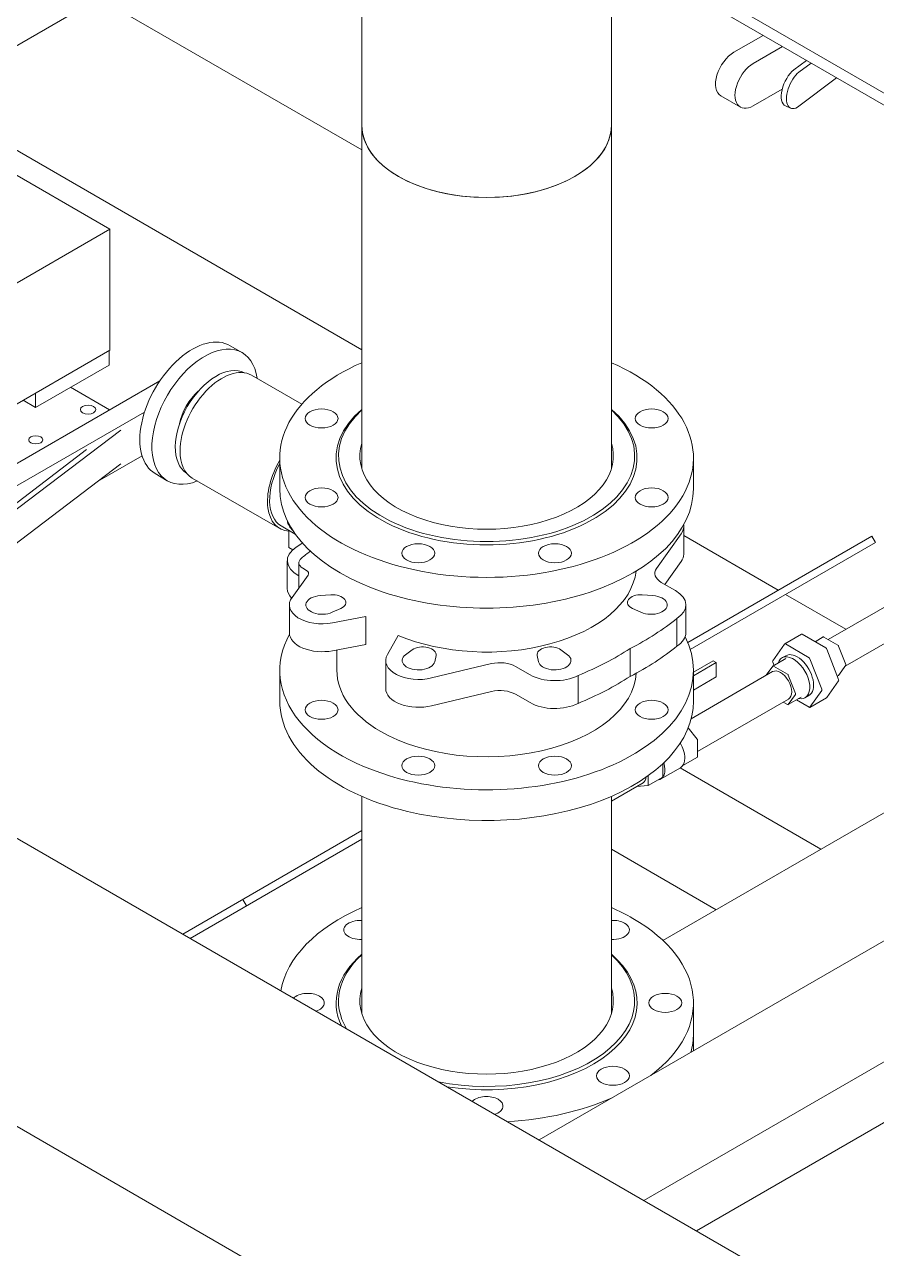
# Model space of a CAD drawing. Header units: millimetres. Extents: x -312439 to 477422, y -331570 to 212570.
# Drawn here: x 399860 to 400212, y 106856 to 107362 of the extents above; entities that cross this region are included whole.
import ezdxf

# ---------------------------------------------------------------- set-up
doc = ezdxf.new("R2010")
doc.units = ezdxf.units.MM

msp = doc.modelspace()

# ---------------------------------------------------------------- linework, layer by layer
at = {"color": 0, "linetype": 'Continuous', "lineweight": 0, "extrusion": (0, 0.816497, 0.57735)}
for p, q in [((396734.042, 109342.828), (401489.123, 106597.48)), ((400454.683, 107189.72), (399929.822, 107492.749)), ((399999.067, 107435.105), (399573.059, 107189.149)), ((399999.067, 107309.803), (399890.552, 107372.454)), ((399819.062, 107331.179), (399999.067, 107227.253)), ((400513.612, 107155.698), (400072.305, 106900.909)), ((400556.919, 107130.695), (400115.612, 106875.906)), ((400578.572, 107118.193), (400137.265, 106863.405)), ((400123.465, 106983.292), (400311.202, 107091.682)), ((400130.515, 107054.563), (400188.712, 107020.963))]:
    msp.add_line(p, q, dxfattribs=at)
at = {"color": 5, "linetype": 'Continuous', "lineweight": 0, "extrusion": (0, 0.816497, 0.57735)}
for p, q in [((398870.916, 107475.511), (400615.02, 106468.552)), ((399999.067, 107178.009), (399999.067, 107452.771)), ((400102.142, 107178.009), (400102.142, 107393.26)), ((400164.828, 107357.069), (400152.768, 107350.106)), ((400160.784, 107345.478), (400172.844, 107352.44)), ((399298.301, 107347.781), (400278.689, 106781.754)), ((400182.717, 107346.74), (400177.504, 107342.777)), ((400179.651, 107341.835), (400184.641, 107345.63)), ((400195.107, 107339.587), (400179.651, 107327.834)), ((400172.729, 107334.872), (400160.784, 107327.975)), ((400147.409, 107332.073), (400155.425, 107327.445)), ((399810.098, 107326.004), (399894.937, 107277.022)), ((400174.062, 107327.923), (400176.209, 107326.982)), ((399894.937, 107277.022), (399729.518, 107181.518)), ((399894.937, 107277.022), (399894.937, 107227.016)), ((399949.71, 107225.964), (399944.703, 107228.906)), ((399894.937, 107227.016), (399729.518, 107131.512)), ((399894.638, 107220.888), (399894.638, 107226.843)), ((399894.638, 107220.888), (399864.323, 107203.386)), ((399915.669, 107214.467), (399802.719, 107149.255)), ((399974.269, 107204.714), (399953.536, 107216.685)), ((399864.323, 107203.386), (399864.323, 107209.341)), ((399894.832, 107202.437), (399878.755, 107211.719)), ((399864.323, 107203.386), (399859.166, 107206.364)), ((399810.736, 107144.627), (399909.295, 107201.53)), ((399829.603, 107140.985), (399899.445, 107194.093)), ((399885.385, 107185.976), (399827.456, 107141.926)), ((399908.274, 107183.439), (399889.883, 107172.821)), ((399899.445, 107180.091), (399829.603, 107126.983)), ((399965.168, 107169.859), (399965.168, 107182.561)), ((400136.041, 107169.859), (400136.041, 107182.561)), ((399918.686, 107173.158), (399913.679, 107176.1)), ((399965.167, 107153.394), (399929.038, 107174.253)), ((399965.779, 107154.454), (399971.585, 107151.102)), ((399968.971, 107152.612), (399968.971, 107145.522)), ((400132.06, 107142.841), (400132.06, 107154.343)), ((400130.94, 107151.227), (400120.756, 107136.956)), ((400132.06, 107150.469), (400171.068, 107127.948)), ((400209.728, 107150.269), (400133.681, 107106.363)), ((400134.737, 107103.436), (400211.259, 107147.617)), ((400211.259, 107147.617), (400209.728, 107150.269)), ((399968.971, 107145.522), (399970.578, 107144.594)), ((399968.285, 107128.592), (399968.285, 107140.093)), ((399973.037, 107128.862), (399973.037, 107139.256)), ((400130.94, 107139.726), (400124.235, 107130.33)), ((400247.173, 107139.575), (400191.696, 107107.546)), ((399970.269, 107124.983), (399976.847, 107134.2)), ((399976.181, 107136.123), (399974.652, 107137.006)), ((400122.754, 107131.185), (400128.699, 107127.753)), ((400253.695, 107128.278), (400198.685, 107096.518)), ((399981.88, 107125.727), (399986.273, 107126.04)), ((400114.935, 107126.04), (400119.329, 107125.727)), ((400174.13, 107126.18), (400199.051, 107111.792)), ((399969.148, 107110.366), (399969.148, 107121.867)), ((399990.339, 107120.373), (399986.849, 107118.801)), ((400114.359, 107118.801), (400110.869, 107120.373)), ((400132.922, 107110.366), (400132.922, 107121.867)), ((400000.65, 107117.042), (399986.95, 107114.434)), ((400000.65, 107105.541), (400000.65, 107117.042)), ((400129.229, 107104.802), (400129.229, 107116.304)), ((400009.605, 107101.354), (400014.122, 107109.264)), ((400180.7, 107109.761), (400173.771, 107105.761)), ((400180.978, 107109.734), (400190.775, 107104.077)), ((400189.64, 107108.628), (400186.267, 107106.68)), ((400189.861, 107108.606), (400195.75, 107105.205)), ((399986.95, 107102.933), (400000.65, 107105.541)), ((399988.747, 107094.849), (399988.747, 107103.275)), ((400017.168, 107101.296), (400019.892, 107103.311)), ((400081.317, 107103.311), (400084.041, 107101.296)), ((400109.935, 107092.349), (400109.935, 107103.851)), ((400168.81, 107098.734), (400173.708, 107105.703)), ((400174.049, 107105.733), (400183.846, 107100.077)), ((400191.116, 107103.654), (400196.014, 107091.028)), ((400196.021, 107104.868), (400198.966, 107097.279)), ((400008.923, 107087.402), (400008.923, 107098.903)), ((400052.594, 107097.603), (400027.876, 107091.723)), ((400029.708, 107100.963), (400029.166, 107098.427)), ((400072.043, 107098.427), (400071.501, 107100.963)), ((400144.184, 107098.787), (400136.041, 107094.085)), ((400145.462, 107098.049), (400136.041, 107092.61)), ((400145.462, 107098.049), (400144.184, 107098.787)), ((400145.462, 107092.148), (400145.462, 107098.049)), ((400169.342, 107096.909), (400168.81, 107098.28)), ((400174.209, 107099.719), (400168.852, 107096.626)), ((400172.622, 107099.979), (400174.194, 107100.887)), ((400184.187, 107099.653), (400189.085, 107087.028)), ((400198.966, 107096.917), (400196.021, 107092.728)), ((399965.168, 107094.849), (399965.168, 107082.148)), ((400068.534, 107093.017), (400062.59, 107096.449)), ((400088.365, 107081.21), (400088.365, 107092.711)), ((400168.757, 107094.302), (400135.107, 107074.874)), ((400136.041, 107094.849), (400136.041, 107082.148)), ((400145.462, 107092.148), (400136.041, 107086.709)), ((400166.139, 107092.79), (400168.803, 107096.58)), ((400169.074, 107096.604), (400174.963, 107093.204)), ((400175.234, 107092.867), (400178.179, 107085.277)), ((400195.972, 107092.682), (400195.482, 107092.399)), ((400196.014, 107090.574), (400191.116, 107083.605)), ((400052.594, 107086.101), (400027.876, 107080.222)), ((400068.534, 107081.516), (400062.59, 107084.948)), ((400175.28, 107083.004), (400137.753, 107061.339)), ((400174.963, 107080.702), (400173.128, 107081.762)), ((400180.541, 107083.773), (400175.184, 107080.68)), ((400178.179, 107084.916), (400175.234, 107080.726)), ((400183.846, 107079.574), (400178.557, 107082.628)), ((400182.129, 107083.512), (400183.701, 107084.42)), ((400191.053, 107083.547), (400184.124, 107079.547)), ((400189.085, 107086.574), (400184.187, 107079.605)), ((400137.597, 107066.423), (400133.86, 107071.072)), ((400137.753, 107059.219), (400137.753, 107066.02)), ((400131.628, 107055.533), (400137.662, 107059.017)), ((400117.399, 107047.468), (400117.399, 107051.391)), ((400122.435, 107049.897), (400130.663, 107054.648)), ((400123.462, 107050.968), (400123.462, 107056.385)), ((400115.247, 107048.345), (400102.142, 107040.778)), ((400112.629, 107046.833), (400117.243, 107047.245)), ((400117.308, 107047.265), (400123.371, 107050.766)), ((399999.067, 106952.981), (399999.067, 107042.806)), ((400102.142, 106952.981), (400102.142, 107042.806)), ((399999.067, 107028.643), (399925.065, 106985.918)), ((399928.128, 106984.15), (399999.067, 107025.107)), ((400145.406, 106995.96), (400102.142, 107020.938)), ((399951.419, 106997.598), (399949.888, 107000.25)), ((400136.041, 106957.532), (400136.041, 106937.707))]:
    msp.add_line(p, q, dxfattribs=at)
at = {"color": 5, "linetype": 'Continuous', "lineweight": 0}
for centre, major_axis, ratio, start_param, end_param in [((400152.768, 107341.355), (-5.359, -9.282), 0.5773503, 3.9269908, 6.2831853), ((400160.784, 107336.727), (-5.359, -9.282), 0.5773503, 3.9269908, 7.0685835), ((400177.504, 107335.776), (-3.442, -7.853), 0.493747, 3.867644, 6.2831853), ((400179.651, 107334.835), (3.442, 7.853), 0.493747, 0.7260513, 3.867644), ((400050.604, 107319.878), (51.538, 0), 0.5773503, 3.1415927, 6.2831853), ((400050.604, 107319.878), (-51.538, 0), 0.5773503, 0, 3.1415927), ((399929.191, 107202.503), (15.512, 26.403), 0.5823607, 0, 3.1415927), ((399934.198, 107199.561), (15.512, 26.403), 0.5823607, 5.6441249, 10.0726691), ((399938.918, 107196.836), (-11.962, -20.719), 0.5773503, 3.1652728, 6.2595051), ((399941.287, 107195.469), (12.249, 21.216), 0.5773503, 0, 2.3561945), ((400050.604, 107182.561), (85.437, 0), 0.5773503, 2.2183358, 7.2064421), ((399934.198, 107199.561), (7.656, 13.26), 0.5773503, 1.0365396, 2.1050531), ((400050.604, 107182.561), (62.164, 0), 0.5773503, 2.548228, 6.8765499), ((400050.604, 107183.361), (-61.184, 0), 0.5773503, 5.7140037, 9.9939595), ((400050.604, 107183.361), (-52.364, 0), 0.5773503, 6.105246, 9.6027173), ((399941.287, 107195.469), (12.249, 21.216), 0.5773503, 2.3561945, 3.1415927), ((399977.416, 107174.61), (11.637, 20.155), 0.5773503, 1.6248603, 3.1415927), ((399977.416, 107174.61), (12.249, 21.216), 0.5773503, 1.570744, 3.4177719), ((400050.604, 107169.859), (-85.437, 0), 0.5773503, 0, 3.1415927), ((399982.69, 107157.095), (-14.405, 0), 0.5773503, 0.0592775, 0.5701311), ((400118.504, 107154.343), (13.556, 0), 0.5773503, 5.8737687, 6.3559681), ((400175.328, 107051.844), (-260.291, 0), 0.5773503, 5.5936799, 5.6090261), ((399982.69, 107140.093), (-14.405, 0), 0.5773503, 5.5507149, 7.1196252), ((400185.327, 107054.876), (-258.723, 0), 0.5773503, 5.6433419, 5.6673391), ((400118.504, 107142.841), (13.556, 0), 0.5773503, 5.8737687, 6.2831853), ((399978.55, 107139.256), (-5.512, 0), 0.5773503, 5.6411446, 7.0685835), ((399974.015, 107134.873), (3.062, 0), 0.5773503, 5.8923976, 7.0685835), ((400050.604, 107138.105), (61.857, 0), 0.5773503, 4.0816104, 6.2172753), ((400129.25, 107134.936), (-9.187, 0), 0.5773503, 5.8923976, 7.0685835), ((399982.69, 107128.592), (-14.405, 0), 0.5773503, 0, 0.4962001), ((400118.504, 107121.867), (14.418, 0), 0.5773503, 5.5512125, 7.0685835), ((399982.705, 107121.867), (-13.556, 0), 0.5773503, 5.8737687, 8.1724889), ((399982.705, 107121.867), (-6.737, 0), 0.5773503, 4.8351545, 8.5166127), ((399986.948, 107122.882), (5.512, 0), 0.5773503, 5.3750201, 7.9767471), ((400114.26, 107122.882), (-5.512, 0), 0.5773503, 4.5896219, 7.191349), ((400118.504, 107121.867), (6.737, 0), 0.5773503, 4.0497563, 7.7312146), ((400023.032, 107159.941), (130.347, 0), 0.5773503, 5.4421677, 5.6646456), ((400050.604, 107094.849), (-85.437, 0), 0.5773503, 5.9753277, 7.4612826), ((399982.705, 107110.366), (-13.556, 0), 0.5773503, 0, 1.8893036), ((400050.604, 107094.849), (-85.437, 0), 0.5773503, 1.1780972, 3.4255664), ((400118.504, 107110.366), (14.418, 0), 0.5773503, 5.5512125, 6.2831853), ((400180.978, 107109.279), (-0.278, 0.482), 0.5773503, 5.4977871, 6.2831853), ((400189.861, 107108.244), (-0.221, 0.383), 0.5773503, 5.4977871, 6.2831853), ((400024.237, 107101.353), (5.512, 0), 0.5773503, 6.1604182, 8.7621453), ((400076.971, 107101.353), (5.512, 0), 0.5773503, 0.6626311, 3.2643581), ((400012.784, 107154.024), (-130.347, 0), 0.5773503, 2.1893361, 2.411814), ((400023.032, 107148.439), (130.347, 0), 0.5773503, 5.4421677, 5.6646456), ((400174.049, 107105.279), (-0.278, 0.482), 0.5773503, 5.4977871, 6.5449847), ((400178.947, 107092.654), (4.754, -8.234), 0.5773503, 0, 3.1415927), ((400190.775, 107103.623), (0.278, -0.482), 0.5773503, 1.3089969, 2.3561945), ((400195.75, 107104.844), (0.221, -0.383), 0.5773503, 1.3089969, 2.3561945), ((400022.479, 107098.903), (-13.556, 0), 0.5773503, 5.964678, 8.2633982), ((400022.479, 107098.903), (-6.737, 0), 0.5773503, 5.6205526, 9.3020109), ((400056.094, 107092.699), (-9.187, 0), 0.5773503, 3.9269908, 5.1031767), ((400078.729, 107098.903), (-6.737, 0), 0.5773503, 0.1227655, 3.8042237), ((400169.15, 107098.31), (-0.278, 0.482), 0.5773503, 0.2617994, 1.3089969), ((400177.375, 107091.746), (4.754, -8.234), 0.5773503, 5.8158119, 9.8921514), ((400183.846, 107099.623), (0.278, -0.482), 0.5773503, 1.3089969, 2.3561945), ((400198.695, 107097.254), (0.221, -0.383), 0.5773503, 0.2617994, 1.3089969), ((400050.604, 107094.849), (61.857, 0), 0.5773503, 3.1415927, 3.9269908), ((400050.604, 107094.849), (61.857, 0), 0.5773503, 3.9269908, 6.2501807), ((400078.729, 107098.903), (-14.418, 0), 0.5773503, 0.7853982, 2.3027692), ((400012.784, 107142.523), (-130.347, 0), 0.5773503, 2.1893361, 2.411814), ((400172.018, 107088.653), (-3.261, 5.649), 0.5773503, 3.1415927, 6.2831853), ((400169.074, 107096.243), (-0.221, 0.383), 0.5773503, 5.4977871, 6.5449847), ((400174.963, 107092.843), (0.221, -0.383), 0.5773503, 1.3089969, 2.3561945), ((400195.75, 107093.065), (0.221, -0.383), 0.5773503, 0, 0.2617994), ((400022.479, 107087.402), (-13.556, 0), 0.5773503, 0, 1.9802129), ((400056.094, 107081.197), (-9.187, 0), 0.5773503, 3.9269908, 5.1031767), ((400188.745, 107086.997), (0.278, -0.482), 0.5773503, 0.2617994, 1.3089969), ((400195.674, 107090.998), (0.278, -0.482), 0.5773503, 0.2617994, 1.3089969), ((400050.604, 107082.148), (85.437, 0), 0.5773503, 3.1415927, 4.3196899), ((400050.604, 107082.148), (85.437, 0), 0.5773503, 4.3196899, 6.2831853), ((400177.908, 107085.253), (0.221, -0.383), 0.5773503, 0.2617994, 1.3089969), ((400190.775, 107084.029), (0.278, -0.482), 0.5773503, 0, 0.2617994), ((400078.729, 107087.402), (-14.418, 0), 0.5773503, 0.7853982, 2.3027692), ((400174.963, 107081.063), (0.221, -0.383), 0.5773503, 5.4977871, 6.5449847), ((400183.846, 107080.028), (0.278, -0.482), 0.5773503, 5.4977871, 6.5449847), ((400126.277, 107062.244), (-4.386, 7.596), 0.5773503, 3.1415927, 4.722572), ((400137.441, 107066.2), (-0.221, 0.383), 0.5773503, 3.9269908, 4.9741884), ((400118.049, 107057.494), (-4.386, 7.596), 0.5773503, 2.8865178, 4.2961369), ((400137.441, 107059.4), (0.221, -0.383), 0.5773503, 0, 0.7853982), ((400111.986, 107053.993), (-3.261, 5.649), 0.5773503, 3.1415927, 3.8252571), ((400117.086, 107047.648), (0.221, -0.383), 0.5773503, 6.0213859, 7.0685835), ((400123.149, 107051.149), (0.221, -0.383), 0.5773503, 0, 0.7853982), ((400050.604, 106957.532), (85.437, 0), 0.5773503, 2.2183358, 3.0404387), ((400050.604, 106957.532), (85.437, 0), 0.5773503, 0.7853982, 0.9232568), ((399998.42, 106987.661), (6.798, 0), 0.5773503, 1.4754839, 4.8077014), ((400102.789, 106987.661), (6.798, 0), 0.5773503, 0.7853982, 1.6661088), ((400050.604, 106957.532), (85.437, 0), 0.5773503, 5.6298261, 7.0685835), ((400102.789, 106987.661), (6.798, 0), 0.5773503, 4.6170765, 7.0685835), ((400050.604, 106957.532), (62.164, 0), 0.5773503, 2.548228, 3.4088292), ((400050.604, 106958.332), (-61.184, 0), 0.5773503, 5.7140037, 6.614494), ((400050.604, 106958.332), (-61.184, 0), 0.5773503, 1.2394876, 3.7107742), ((400050.604, 106957.532), (62.164, 0), 0.5773503, 4.4451524, 6.8765499), ((399976.804, 106957.532), (6.798, 0), 0.5773503, 0.7853982, 2.627048), ((400050.604, 106958.332), (52.364, 0), 0.5773503, 2.9636533, 6.4611246), ((399976.804, 106957.532), (6.798, 0), 0.5773503, 5.2269336, 7.0685835), ((400050.604, 106944.83), (85.437, 0), 0.5773503, 6.1257659, 6.2831853), ((400050.604, 106944.83), (-85.437, 0), 0.5773503, 2.9841733, 3.1415927), ((400050.604, 106914.923), (6.798, 0), 0.5773503, 0.7853982, 2.627048), ((400050.604, 106914.923), (6.798, 0), 0.5773503, 5.2269336, 7.0685835), ((400050.604, 106957.532), (85.437, 0), 0.5773503, 4.8135429, 5.3657482)]:
    msp.add_ellipse(centre, major_axis=major_axis, ratio=ratio, start_param=start_param, end_param=end_param, dxfattribs=at)
for centre, major_axis in [((399886.009, 107202.53), (-3.215, 0)), ((399982.422, 107198.866), (6.798, 0)), ((400118.787, 107198.866), (6.798, 0)), ((399864.356, 107190.028), (-2.909, 0)), ((399982.422, 107166.255), (6.798, 0)), ((400118.787, 107166.255), (6.798, 0)), ((400022.362, 107143.195), (6.798, 0)), ((400078.846, 107143.195), (6.798, 0)), ((399982.422, 107078.544), (-6.798, 0)), ((400118.787, 107078.544), (-6.798, 0)), ((400022.362, 107055.484), (-6.798, 0)), ((400078.846, 107055.484), (-6.798, 0)), ((400124.405, 106957.532), (6.798, 0)), ((400102.789, 106927.403), (6.798, 0))]:
    msp.add_ellipse(centre, major_axis=major_axis, ratio=0.5773503, dxfattribs=at)

doc.saveas('drawing.dxf')
